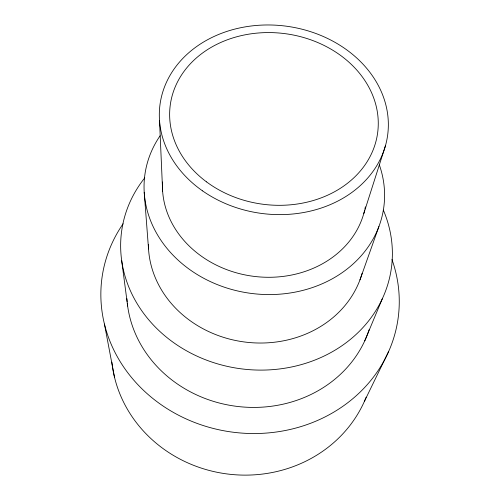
<?xml version="1.0" encoding="UTF-8"?>
<svg xmlns="http://www.w3.org/2000/svg" width="500" height="500" viewBox="0 0 500 500"><rect width="100%" height="100%" fill="white"/><g stroke="black" fill="none" stroke-linecap="round" stroke-linejoin="round"><path stroke-width="0.75" d="M363.775 213.612L385.406 145.9M359.969 279.862L378.925 226.5M364.762 340.812L382.456 298.45M364.369 401.431L388.531 351.744M104.438 324.075L114.525 377.337M121.65 260.319L127.656 306.069M144.213 192.294L148.537 248.969M159.525 120.575L162.631 191.231M369.144 329.675A123.944 112.119 7.6 0 1 238.769 406.6A123.944 112.119 7.6 0 1 127.287 303.1M127.144 301.613A123.944 112.119 7.6 0 1 126.906 298.631M383.338 210.094A136.131 120.194 7.6 0 1 240.369 368.719A136.131 120.194 7.6 0 1 144.762 177.875M362.119 273.337A108.719 95.919 7.6 0 1 243.956 341.919A108.719 95.919 7.6 0 1 148.375 244.394M379.375 164.988A120.556 103.169 7.6 0 1 250.719 293.344A120.556 103.169 7.6 0 1 160.1 135.787M365.356 206.881A102.338 87.537 7.6 0 1 364.9 209.137M364.556 210.631A102.338 87.537 7.6 0 1 251.981 276.106A102.338 87.537 7.6 0 1 162.537 181.981M366.175 397.169A131.731 122.688 7.6 0 1 225.963 473.8A131.731 122.688 7.6 0 1 111.875 362.081M391.969 259.506A149.444 135.287 7.6 0 1 232.25 432.106A149.444 135.287 7.6 0 1 123.112 223.781M202.556 190.875A114.838 94.431 7.6 0 0 387.094 138.625A114.838 94.431 7.6 0 0 231.856 29.894A114.838 94.431 7.6 0 0 202.556 190.875M206.513 181.875A104.619 86.013 7.6 0 0 376.6 138.713A104.619 86.013 7.6 0 0 238.731 36.25A104.619 86.013 7.6 0 0 206.513 181.875"/></g></svg>
